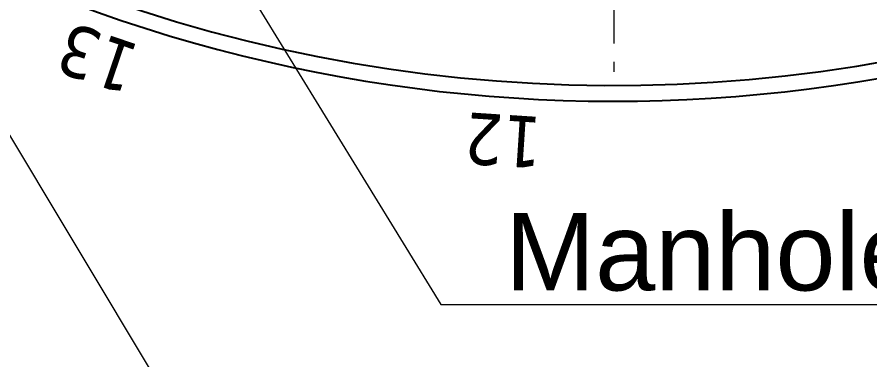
# Model space of a CAD drawing. Header units: millimetres. Extents: x 0 to 89100, y 0 to 63000.
# Drawn here: x 39406 to 44368, y 5330 to 7326 of the extents above; entities that cross this region are included whole.
import ezdxf

# ---------------------------------------------------------------- set-up
doc = ezdxf.new("R2010")
doc.units = ezdxf.units.MM
doc.header["$LTSCALE"] = 150
doc.linetypes.add('CHAIN', pattern=[0.3543, 0.2362, -0.0295, 0.0591, -0.0295])
for name, color, linetype, lineweight in [('Center Mark', 7, 'Continuous', 18), ('Symbol', 7, 'Continuous', 18), ('Visible', 7, 'Continuous', 25)]:
    doc.layers.add(name, color=color, linetype=linetype, lineweight=lineweight)
doc.styles.add('Text Style185', font='tahoma.ttf')
doc.styles.add('Title', font='arial.ttf')
doc.dimstyles.new('Default - Method 2a$7', dxfattribs={"dimscale": 150, "dimtxt": 3, "dimasz": 2.5, "dimexe": 3, "dimexo": 0.5, "dimgap": 0.7, "dimtad": 0, "dimtoh": 1, "dimdec": 1, "dimrnd": 1e-08, "dimtxsty": 'Title', "dimcen": 0.09, "dimdle": 10, "dimclrd": 256, "dimclre": 256, "dimclrt": 7, "dimazin": 2, "dimtfac": 0.833333, "dimtdec": 1, "dimtmove": 0, "dimatfit": 3, "dimfxl": 1, "dimtolj": 1, "dimlwd": -1, "dimlwe": -1, "dimarcsym": 0})

msp = doc.modelspace()

# ---------------------------------------------------------------- linework, layer by layer
at = {"layer": 'Center Mark', "linetype": 'CHAIN', "ltscale": 23.990969}
msp.add_line((42877.43, 24597.58), (42877.43, 7007.58), dxfattribs=at)
at = {"layer": 'Visible'}
for radius, start, end in [(8966, 196.190456, 314.034915), (8874, 225.297004, 314.029925)]:
    msp.add_arc((42877.43, 15802.58), radius, start, end, dxfattribs=at)

# ---------------------------------------------------------------- texts
at = {"layer": 'Symbol', "color": 7, "char_height": 300, "attachment_point": 7, "style": 'Text Style185'}
for s, insert, rotation in [('13', (40136.49, 7161.4), 161.26195), ('12', (42466.58, 6743.27), 176.26447)]:
    msp.add_mtext(s, dxfattribs=dict(at, insert=insert, rotation=rotation))
at = {"layer": 'Symbol', "color": 7, "insert": (42245.38, 5728.45), "char_height": 450, "width": 2410.8614, "attachment_point": 7, "style": 'Title'}
msp.add_mtext('\\fArial|b0|i0;Manhole', dxfattribs=at)

# ---------------------------------------------------------------- leaders
at = {"layer": 'Symbol', "annotation_type": 0, "has_hookline": 1, "hookline_direction": 0}
for points, text_width in [([(44227.45, 9703.93), (46784.51, 5424.97), (47159.51, 5424.97)], 3248.23), ([(40370.59, 8101.16), (41870.38, 5653.45), (42245.38, 5653.45)], 2338.71), ([(38643.17, 7834.93), (40899.84, 4076.26), (41274.84, 4076.26)], 1920.02)]:
    msp.add_leader(points, dimstyle='Default - Method 2a$7', override={"dimgap": 0, "dimtad": 1}, dxfattribs=dict(at, text_width=text_width))

doc.saveas('drawing.dxf')
